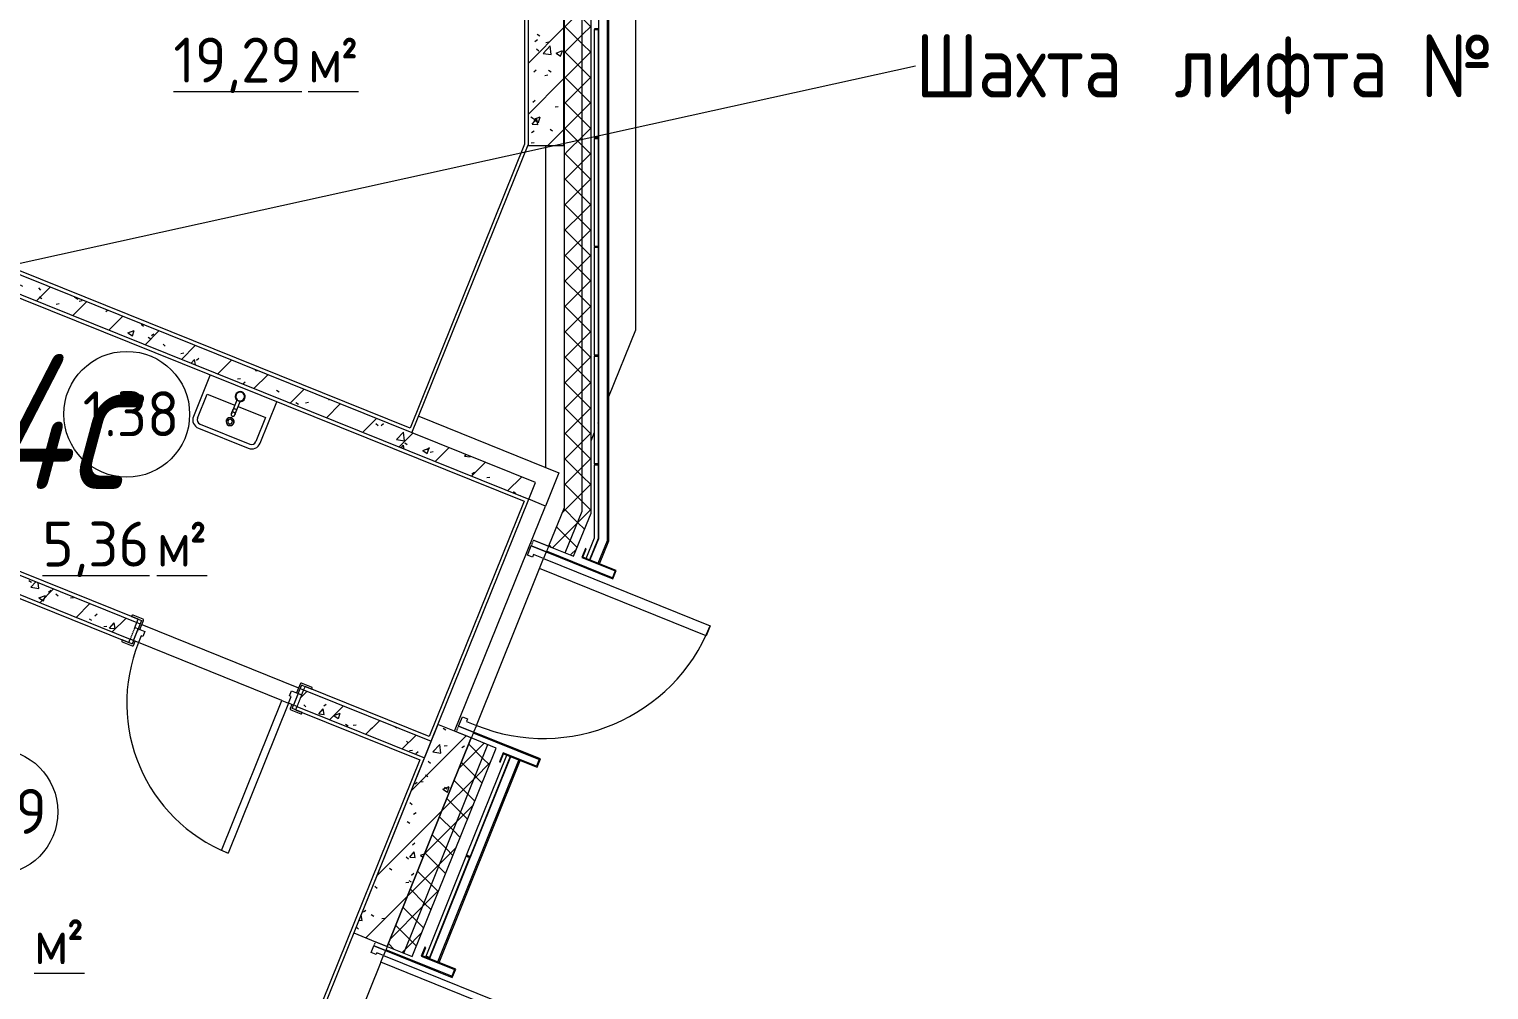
# Model space of a CAD drawing. Header units: millimetres. Extents: x -584918 to 2941280, y 3000189 to 4229862.
# Drawn here: x -411009 to -402891, y 3680784 to 3686126 of the extents above; entities that cross this region are included whole.
import ezdxf

# ---------------------------------------------------------------- set-up
doc = ezdxf.new("R2010")
doc.units = ezdxf.units.MM
doc.linetypes.add('ASVP_Невидимые', pattern=[5, 3, -2])
for name, color, linetype, lineweight in [('Аннотация', 7, 'Continuous', 0), ('Витраж', 7, 'Continuous', 0), ('Двери', 7, 'Continuous', 0), ('Марки помещений', 7, 'Continuous', 0), ('Обобщенные модели', 7, 'Continuous', 0), ('Перекрытие', 7, 'Continuous', 0), ('Сантехника', 7, 'Continuous', 0), ('Стены', 7, 'Continuous', 0), ('Стены внутренние', 7, 'Continuous', 0), ('Стены наружные', 7, 'Continuous', 0), ('Стены несущие', 7, 'Continuous', 0), ('Стены отделка', 7, 'Continuous', 0), ('Стены перегородки', 7, 'Continuous', 0), ('Стены штриховка', 7, 'Continuous', 0), ('экспертиза ДУ категории', 1, 'Continuous', 0)]:
    doc.layers.add(name, color=color, linetype=linetype, lineweight=lineweight)
doc.styles.add('GOST Common', font='', dxfattribs={"width": 0.9, "height": 700})
doc.styles.add('GOST Common_2', font='', dxfattribs={"height": 500})
doc.styles.add('GOST Common_3', font='', dxfattribs={"width": 0.9, "height": 500})
doc.styles.add('mytext', font='isocpeur.ttf', dxfattribs={"width": 0.8, "oblique": 14.999978})
doc.styles.get('GOST Common').set_extended_font_data('GOST Common')
doc.styles.get('GOST Common_2').set_extended_font_data('GOST Common')
doc.styles.get('GOST Common_3').set_extended_font_data('GOST Common')
pattern_1 = [(45, (-437515.92, 3663725.22), (-141.4214, 141.4214), [])]
pattern_2 = [(50, (-437515.92, 3663725.22), (364.368, -31.8783), [38.1, -419.1]), (355, (-437515.92, 3663725.2), (-70.486, 382.1133), [30.48, -335.28]), (100.451, (-437485.56, 3663722.56), (293.885, 350.2334), [32.38, -356.18]), (46.184, (-437515.92, 3663826.8), (542.1585, -84.086), [57.15, -628.65]), (96.636, (-437470.74, 3663819.8), (474.805, 494.8554), [48.57, -534.27]), (351.184, (-437515.9, 3663826.8), (474.81, 494.85), [45.72, -502.92]), (21, (-437465.12, 3663801.42), (303.2285, -204.5305), [38.1, -419.1]), (326, (-437465.12, 3663801.4), (123.604, 368.376), [30.48, -335.28]), (71.451, (-437439.86, 3663784.37), (426.834, 163.8427), [32.38, -356.18]), (37.5, (-437515.92, 3663725.22), (6.17665, 169.11015), [16.764, -314.452, 16.764, -323.596, -336.55]), (37.5, (-437515.92, 3663725.22), (6.17665, 169.11015), [-671.576, 16.764, -319.786]), (7.5, (-437515.92, 3663725.22), (133.6389, 200.3615), [16.764, -177.292, 16.764, -306.832, -128.27]), (7.5, (-437515.92, 3663725.22), (133.6389, 200.3615), [-517.652, 16.764, -111.506]), (327.5, (-437629.21, 3663725.22), (271.1818, -11.45836), [16.764, -110.236, 16.764, -379.476, -525.78]), (327.5, (-437629.21, 3663725.22), (271.1818, -11.45836), [-523.24, 16.764, -509.016]), (317.5, (-437680, 3663725.22), (296.2585, 50.8528), [16.764, -148.336, 16.764, -246.38, -373.38]), (317.5, (-437680, 3663725.22), (296.2585, 50.8528), [-428.244, 16.764, -356.616])]
pattern_3 = [(45, (-437515.92, 3663725.22), (-235.7317, 235.7317), []), (45, (-437358.77, 3663725.22), (-235.7317, 235.7317), [])]
pattern_4 = [(45, (-437515.92, 3663725.22), (-70.71068, 70.71068), []), (135, (-437515.92, 3663725.22), (-70.71068, -70.71068), [])]

# ---------------------------------------------------------------- blocks, each defined once
blk = doc.blocks.new('VK_02_Мойка - Рукомойник-V153-АР Этаж 01')
at = {"layer": 'Сантехника', "color": 253, "true_color": 0xaaaaaa}
for p, q in [((-200, 0), (-200, -249)), ((200, -249), (200, 0)), ((-175, -249), (-175, -105)), ((-175, -105), (-9.9, -105)), ((9.9, -105), (175, -105)), ((175, -105), (175, -249)), ((-149, -275), (149, -275)), ((-149, -300), (149, -300))]:
    blk.add_line(p, q, dxfattribs=at)
for centre, radius, start, end in [((-149, -249), 51, 180, 270), ((-149, -249), 26, 180, 270), ((149, -249), 26, 270, 360), ((149, -249), 51, 270, 360)]:
    blk.add_arc(centre, radius, start, end, dxfattribs=at)
blk = doc.blocks.new('МС_03-03_Смеситель_Однокрановый - МС_03-03_Смеситель_Однокрановый-V154-АР Этаж 01')
at = {"layer": 'Сантехника', "color": 253, "true_color": 0xaaaaaa}
for p, q in [((-10, -24.6), (-10, -74.6)), ((-10, -74.6), (-10, -94.6)), ((-10, -74.6), (-10, -80.8)), ((10, -74.6), (10, -24.6)), ((10, -94.6), (10, -74.6)), ((10, -80.8), (10, -74.6)), ((-10, -83.3), (-10, -98.3)), ((-10, -94.6), (-9.9, -94.6)), ((-10, -108.1), (-10, -109.9)), ((10, -98.3), (10, -83.3)), ((10, -109.9), (10, -108.1))]:
    blk.add_line(p, q, dxfattribs=at)
at = {"layer": 'Сантехника', "color": 253, "true_color": 0xaaaaaa, "flags": 128}
for points in [[(-10, -83.3), (-10, -82), (-10, -80.8)], [(-10, -80.8), (-10, -82), (-10, -83.3)], [(10, -80.8), (10, -82), (10, -83.3)], [(10, -83.3), (10, -82), (10, -80.8)], [(9.9, -94.6), (9.5, -94.6), (8.9, -94.6), (8.1, -94.6), (7.1, -94.6), (5.9, -94.6), (4.5, -94.6), (3.1, -94.6), (1.6, -94.6), (0, -94.6), (-1.6, -94.6), (-3.1, -94.6), (-4.5, -94.6), (-5.9, -94.6), (-7.1, -94.6), (-8.1, -94.6), (-8.9, -94.6), (-9.5, -94.6), (-9.9, -94.6), (-10, -94.6)], [(-10, -108.1), (-10, -104.4), (-10, -98.3)], [(-10, -98.3), (-10, -104.4), (-10, -108.1)], [(-7, -104.8), (-8.1, -105.7), (-9.1, -107), (-9.8, -108.4), (-10, -109.9)], [(-10, -109.9), (-9.8, -111.5), (-9.1, -112.9), (-8.1, -114.2), (-6.7, -115.3), (-5, -116.2), (-3.1, -116.8), (-1, -117.2), (1, -117.2), (3.1, -116.8), (5, -116.2), (6.7, -115.3), (8.1, -114.2), (9.1, -112.9), (9.8, -111.5), (10, -109.9)], [(10, -109.9), (9.8, -108.4), (9.1, -107)], [(10, -98.3), (10, -104.4), (10, -108.1)], [(10, -108.1), (10, -104.4), (10, -98.3)]]:
    blk.add_lwpolyline(points, dxfattribs=at)
at = {"layer": 'Сантехника', "color": 253, "true_color": 0xaaaaaa}
for radius, start, end in [(27.5, 61.55927, 180), (27.5, 165, 180), (27.5, 180, 248.37036), (27.5, 180, 198.02301), (27.5, 143.31201, 156.68783), (24.5, 360, 180), (24.5, 180, 359.72891), (27.5, 101.97687, 138.0229), (27.5, 83.31186, 96.68768), (27.5, 61.48476, 78.02279), (27.5, 41.97676, 60), (27.5, 360, 60), (27.5, 23.3117, 36.68752), (27.5, 0, 18.02263), (27.5, 203.31217, 216.68799), (27.5, 221.9771, 248.4991), (27.5, 291.62913, 360), (27.5, 291.5009, 318.02324), (27.5, 323.31248, 336.6883), (27.5, 345, 360)]:
    blk.add_arc((0, 0), radius, start, end, dxfattribs=at)
for points, knots in [([(10, -24.6), (9.8, -24.6), (9.5, -24.6), (9, -24.7), (8.6, -24.8), (8.4, -24.9), (8, -25), (7.4, -25.1), (6.7, -25.3), (6.2, -25.4), (5.9, -25.4), (5.4, -25.5), (4.7, -25.6), (3.7, -25.8), (2.6, -25.9), (0.8, -26), (-0.8, -26), (-2.5, -25.9), (-3.5, -25.8), (-4.4, -25.7), (-5, -25.6), (-5.5, -25.5), (-5.9, -25.4), (-6.2, -25.4), (-6.4, -25.3), (-6.6, -25.3), (-7, -25.2), (-7.5, -25.1), (-8, -25), (-8.3, -24.9), (-8.6, -24.8), (-8.8, -24.8), (-9.1, -24.7), (-9.4, -24.6), (-9.7, -24.6), (-9.9, -24.6), (-10, -24.6)], [-1, -1, -1, -1, -0.958333, -0.916667, -0.895833, -0.885417, -0.875, -0.833333, -0.791667, -0.78125, -0.770833, -0.75, -0.708333, -0.666667, -0.611111, -0.555556, -0.444444, -0.388889, -0.333333, -0.305556, -0.277778, -0.25, -0.236111, -0.222222, -0.215278, -0.208333, -0.194444, -0.166667, -0.138889, -0.125, -0.111111, -0.097222, -0.083333, -0.055556, -0.027778, 0, 0, 0, 0]), ([(-9.9, -74.6), (-9.8, -74.6), (-9.5, -74.5), (-8.9, -74.5), (-8.1, -74.4), (-7.1, -74.4), (-5.5, -74.3), (-2.2, -74.2), (3.3, -74.2), (7.7, -74.4), (9.4, -74.5), (9.8, -74.6), (9.9, -74.6)], [0.05, 0.05, 0.05, 0.05, 0.1, 0.15, 0.2, 0.25, 0.3, 0.4, 0.6, 0.8, 0.9, 0.95, 0.95, 0.95, 0.95])]:
    blk.add_open_spline(points, degree=3, knots=knots, dxfattribs=at)
blk.add_open_spline([(9.9, -74.6), (10, -74.6), (10, -74.6), (10, -74.6)], degree=3, dxfattribs=at)
blk = doc.blocks.new('МС_03-04_Сифон_Бутылочный - Для умывальника_Гофрированный выпуск_DN1-V155-АР Этаж 01')
at = {"layer": 'Сантехника', "color": 253, "true_color": 0xaaaaaa}
for radius, start, end in [(22.5, 0, 180), (22.5, 180, 0), (21.5, 0, 180), (21.5, 180, 0), (20, 158.285, 164.99162), (13.3, 0, 180), (13.3, 180, 0), (20, 15.00838, 21.715), (20, 195.00838, 201.715), (20, 338.285, 344.99162)]:
    blk.add_arc((0, 0), radius, start, end, dxfattribs=at)
blk = doc.blocks.new('ВК_Домодедово_rvt-1-АР Этаж 01')
at = {"layer": 'Сантехника', "color": 253, "lineweight": 9, "true_color": 0xaaaaaa}
for name, p, rotation in [('VK_02_Мойка - Рукомойник-V153-АР Этаж 01', (27698.7, 20404.3), 338.0513009164574), ('МС_03-03_Смеситель_Однокрановый - МС_03-03_Смеситель_Однокрановый-V154-АР Этаж 01', (27680, 20357.9), 338.0513009164574), ('МС_03-04_Сифон_Бутылочный - Для умывальника_Гофрированный выпуск_DN1-V155-АР Этаж 01', (27623.9, 20218.8), 68.05130091645732)]:
    blk.add_blockref(name, p, dxfattribs=dict(at, rotation=rotation))
blk = doc.blocks.new('ASVP_ДверьДеревянная_1 полотно - Входная_внутр_ 900х2000h_полотно_ Г Пр _850 в свету_-7521734-АР Этаж 01')
at = {"layer": 'Двери', "lineweight": 18}
for p, q in [((-450, 950), (-410, 950)), ((-450, 50), (-450, 950)), ((-410, 950), (-410, 50)), ((-480, 50), (-450, 50)), ((-480, -20), (-480, 50)), ((-410, 50), (-450, 50)), ((-450, 50), (-450, 10)), ((-450, 10), (-440, 10)), ((-440, 10), (-440, -20)), ((440, 10), (450, 10)), ((440, -20), (440, 10)), ((450, 50), (480, 50)), ((450, 10), (450, 50)), ((480, 50), (480, -20)), ((-440, -20), (-480, -20)), ((480, -20), (440, -20))]:
    blk.add_line(p, q, dxfattribs=at)
at = {"layer": 'Двери', "linetype": 'ASVP_Невидимые', "lineweight": 18}
for p, q in [((-500, 50), (-480, 50)), ((-500, -20), (-500, 50)), ((-480, 50), (-480, -20)), ((480, 50), (500, 50)), ((480, -20), (480, 50)), ((500, 50), (500, -20)), ((-480, -20), (-500, -20)), ((500, -20), (480, -20))]:
    blk.add_line(p, q, dxfattribs=at)
at = {"layer": 'Двери'}
blk.add_arc((-450, 50), 900, 0, 90, dxfattribs=at)
blk = doc.blocks.new('ASVP_НАЛИЧНИК МДФ_Двери - Наличник дверной МДФ-V92-АР Этаж 01')
at = {"layer": 'Обобщенные модели'}
h = blk.add_hatch(dxfattribs=at)
h.set_pattern_fill('FP_41', color=256, style=0, pattern_type=2)
h.set_pattern_definition([(58.819, (18502.38, 27419.885), (-847.5705, -1239.66265), [208.25, -1874.25]), (48.514, (18223.89, 27442.37), (230.6314, 541.9913), [465.661, -465.661]), (40.384, (18146.05, 27635.53), (616.941, 697.6711), [263.418, -1053.671])])
h.paths.add_polyline_path([(-480, 50), (-481, 0), (-540, 0), (-540, -5), (-538.5, -8.5), (-535, -10), (-475, -10), (-471.5, -8.5), (-470, -5), (-470.2, 50), (-471.8, 50)])
h.paths.add_polyline_path([(470, 50), (470, -5), (471.5, -8.5), (475, -10), (535, -10), (538.5, -8.5), (540, -5), (540, 0), (480, -1), (479.9, 50)])
for p, q in [((-481, 0), (-540, 0)), ((-481, -1), (-481, 0)), ((-480, 50), (-480, -1)), ((-470, -5), (-470, 50)), ((470, 50), (470, -5)), ((480, -1), (480, 50)), ((540, 0), (481, 0)), ((481, 0), (481, -1)), ((540, -5), (540, 0)), ((-540, 0), (-540, -5)), ((-535, -10), (-475, -10)), ((-480, -1), (-481, -1)), ((475, -10), (535, -10)), ((481, -1), (480, -1))]:
    blk.add_line(p, q, dxfattribs=at)
for centre, start, end in [((-535, -5), 180, 270), ((-475, -5), 270, 360), ((475, -5), 180, 270), ((535, -5), 270, 360)]:
    blk.add_arc(centre, 5, start, end, dxfattribs=at)
blk = doc.blocks.new('ASVP_НАЛИЧНИК МДФ_Двери - Наличник дверной МДФ-V93-АР Этаж 01')
at = {"layer": 'Обобщенные модели'}
for p, q in [((-481, 0), (-540, 0)), ((-540, 0), (-540, -5)), ((-481, -1), (-481, 0)), ((-480, 20), (-480, -1)), ((-470, -5), (-470, 20)), ((470, 20), (470, -5)), ((480, -1), (480, 20)), ((540, 0), (481, 0)), ((481, 0), (481, -1)), ((540, -5), (540, 0)), ((-535, -10), (-475, -10)), ((-480, -1), (-481, -1)), ((475, -10), (535, -10)), ((481, -1), (480, -1))]:
    blk.add_line(p, q, dxfattribs=at)
for centre, start, end in [((-535, -5), 180, 270), ((-475, -5), 270, 360), ((475, -5), 180, 270), ((535, -5), 270, 360)]:
    blk.add_arc(centre, 5, start, end, dxfattribs=at)
blk = doc.blocks.new('ASVP_ДверьСтальная_2 полотна с фрамугой - _Д13 1350х2950h-7837618-АР Этаж 01')
at = {"layer": 'Двери', "lineweight": 18}
for p, q in [((-645, 1000), (-605, 1000)), ((-645, 100), (-645, 1000)), ((-605, 1000), (-605, 100)), ((645, 490), (605, 490)), ((605, 490), (605, 100)), ((645, 100), (645, 490)), ((-675, 100), (-645, 100)), ((-675, 30), (-675, 100)), ((-605, 100), (-645, 100)), ((-645, 100), (-645, 60)), ((605, 100), (645, 100)), ((675, 100), (645, 100)), ((645, 100), (645, 60)), ((675, 30), (675, 100)), ((-635, 30), (-675, 30)), ((-645, 60), (-635, 60)), ((-635, 60), (-635, 30)), ((645, 60), (635, 60)), ((635, 60), (635, 30)), ((635, 30), (675, 30))]:
    blk.add_line(p, q, dxfattribs=at)
at = {"layer": 'Двери', "linetype": 'ASVP_Невидимые', "lineweight": 18}
for p, q in [((-700, 100), (-675, 100)), ((-700, 30), (-700, 100)), ((-675, 100), (-675, 30)), ((700, 100), (675, 100)), ((675, 100), (675, 30)), ((700, 30), (700, 100)), ((-675, 30), (-700, 30)), ((675, 30), (700, 30))]:
    blk.add_line(p, q, dxfattribs=at)
at = {"layer": 'Двери'}
for centre, radius, start, end in [((-645, 100), 900, 360, 90), ((645, 100), 390, 90, 180)]:
    blk.add_arc(centre, radius, start, end, dxfattribs=at)
blk = doc.blocks.new('ASVP_ДверьСтальная_1 с фрамугой - Наружная 1000х2000h_полотно_ Г П _с фрамугой_-7922044-АР Этаж 01')
at = {"layer": 'Двери', "lineweight": 18}
for p, q in [((-500, 1100), (-440, 1100)), ((-500, 100), (-500, 1100)), ((-440, 1100), (-440, 100)), ((-540, 100), (-500, 100)), ((-540, 10), (-540, 100)), ((-440, 100), (-500, 100)), ((-500, 100), (-500, 40)), ((500, 100), (540, 100)), ((500, 40), (500, 100)), ((540, 100), (540, 10)), ((-484, 10), (-540, 10)), ((-500, 40), (-484, 40)), ((-484, 40), (-484, 10)), ((484, 40), (500, 40)), ((484, 10), (484, 40)), ((540, 10), (484, 10))]:
    blk.add_line(p, q, dxfattribs=at)
at = {"layer": 'Двери', "linetype": 'ASVP_Невидимые', "lineweight": 18}
for p, q in [((-575, 100), (-540, 100)), ((-575, 10), (-575, 100)), ((-540, 100), (-540, 10)), ((540, 100), (575, 100)), ((540, 10), (540, 100)), ((575, 100), (575, 10)), ((-540, 10), (-575, 10)), ((575, 10), (540, 10))]:
    blk.add_line(p, q, dxfattribs=at)
at = {"layer": 'Двери'}
blk.add_arc((-500, 100), 1000, 0, 90, dxfattribs=at)
blk = doc.blocks.new('Прямоугольный импост - 5х20 мм  _зазор керамогранита цоколя_-7684918-АР Этаж 01')
at = {"layer": 'Витраж'}
for p, q in [((-2.5, -10), (-2.5, 10)), ((-2.5, 10), (2.5, 10)), ((2.5, 10), (2.5, -10)), ((2.5, -10), (-2.5, -10))]:
    blk.add_line(p, q, dxfattribs=at)
blk = doc.blocks.new('ASVP_ОТКОС МЕТАЛЛИЧЕСКИЙ_Двери1 - Откос дверей-7899971-АР Этаж 01')
at = {"layer": 'Обобщенные модели'}
for p, q in [((-675, 100), (-725, 100)), ((-725, 100), (-725, -100)), ((-720, -105), (-720, 95)), ((-720, 95), (-675, 95)), ((-680, 100), (-680, -300)), ((-675, 100), (-680, 100)), ((-675, -300), (-675, 100)), ((-675, 95), (-675, 100)), ((680, 100), (675, 100)), ((675, 100), (675, -300)), ((725, 100), (675, 100)), ((675, 100), (675, 95)), ((675, 95), (720, 95)), ((680, -300), (680, 100)), ((720, 95), (720, -105)), ((725, -100), (725, 100)), ((-725, -100), (-775, -100)), ((-775, -100), (-775, -105)), ((-775, -105), (-720, -105)), ((720, -105), (775, -105)), ((775, -100), (725, -100)), ((775, -105), (775, -100))]:
    blk.add_line(p, q, dxfattribs=at)
blk = doc.blocks.new('ASVP_ОТКОС МЕТАЛЛИЧЕСКИЙ_Двери1 - Откос дверей-7899972-АР Этаж 01')
at = {"layer": 'Обобщенные модели'}
for p, q in [((-540, 100), (-590, 100)), ((-590, 100), (-590, -100)), ((-585, -105), (-585, 95)), ((-585, 95), (-540, 95)), ((-545, 100), (-545, -300)), ((-540, 100), (-545, 100)), ((-540, -300), (-540, 100)), ((-540, 95), (-540, 100)), ((545, 100), (540, 100)), ((540, 100), (540, -300)), ((590, 100), (540, 100)), ((540, 100), (540, 95)), ((540, 95), (585, 95)), ((545, -300), (545, 100)), ((585, 95), (585, -105)), ((590, -100), (590, 100)), ((-590, -100), (-640, -100)), ((-640, -100), (-640, -105)), ((-640, -105), (-585, -105)), ((585, -105), (640, -105)), ((640, -100), (590, -100)), ((640, -105), (640, -100))]:
    blk.add_line(p, q, dxfattribs=at)
blk = doc.blocks.new('Прямоугольный импост - 5х20 мм  _зазор керамогранита цоколя_-V252-АР Этаж 01')
at = {"layer": 'Витраж'}
for p, q in [((-2.5, -10), (-2.5, 10)), ((-2.5, 10), (2.5, 10)), ((2.5, -10), (-2.5, -10))]:
    blk.add_line(p, q, dxfattribs=at)
blk = doc.blocks.new('ASVP_Марка_Помещение_ДваЗначения - Номер Площадь-685795-АР Этаж 01')
at = {"layer": 'Марки помещений'}
blk.add_circle((0, 0), 3.5, dxfattribs=at)

msp = doc.modelspace()

# ---------------------------------------------------------------- hatches: boundary and pattern name
at = {"layer": 'Стены внутренние'}
h = msp.add_hatch(dxfattribs=at)
h.set_pattern_fill('FP_1', color=256, style=0, pattern_type=2)
h.set_pattern_definition(pattern_1)
h.paths.add_polyline_path([(-408231.306, 3683511.954), (-408193.928, 3683604.706), (-411662.849, 3685002.629), (-411700.226, 3684909.878), (-408295.441, 3683537.8)])
h = msp.add_hatch(dxfattribs=at)
h.set_pattern_fill('FP_2', color=256, style=0, pattern_type=2)
h.set_pattern_definition(pattern_2)
h.paths.add_polyline_path([(-408231.306, 3683511.954), (-408193.928, 3683604.706), (-411662.849, 3685002.629), (-411700.226, 3684909.878), (-408295.441, 3683537.8)])
h = msp.add_hatch(dxfattribs=at)
h.set_pattern_fill('FP_1', color=256, style=0, pattern_type=2)
h.set_pattern_definition(pattern_1)
h.paths.add_polyline_path([(-408810.659, 3682074.3), (-408773.281, 3682167.052), (-409482.833, 3682452.991), (-409520.211, 3682360.239), (-408829.209, 3682081.776)])
h.paths.add_polyline_path([(-410447.73, 3682734.015), (-410410.352, 3682826.767), (-412334.954, 3683602.353), (-412372.332, 3683509.601), (-410454.851, 3682736.885)])
h = msp.add_hatch(dxfattribs=at)
h.set_pattern_fill('FP_2', color=256, style=0, pattern_type=2)
h.set_pattern_definition(pattern_2)
h.paths.add_polyline_path([(-408810.659, 3682074.3), (-408773.281, 3682167.052), (-409482.833, 3682452.991), (-409520.211, 3682360.239), (-408829.209, 3682081.776)])
h.paths.add_polyline_path([(-410447.73, 3682734.015), (-410410.352, 3682826.767), (-412334.954, 3683602.353), (-412372.332, 3683509.601), (-410454.851, 3682736.885)])
at = {"layer": 'Стены наружные'}
h = msp.add_hatch(dxfattribs=at)
h.set_pattern_fill('FP_57', color=256, style=0, pattern_type=2)
h.set_pattern_definition(pattern_4)
h.paths.add_polyline_path([(-407934.658, 3685450.96), (-407934.658, 3689537.837), (-408034.658, 3689578.136), (-408034.658, 3685450.96)])
h = msp.add_hatch(dxfattribs=at)
h.set_pattern_fill('FP_57', color=256, style=0, pattern_type=2)
h.set_pattern_definition(pattern_4)
h.paths.add_polyline_path([(-407934.658, 3685450.96), (-407884.658, 3685450.96), (-407884.658, 3689625.502), (-407934.658, 3689645.652), (-407934.658, 3686449.664)])
h = msp.add_hatch(dxfattribs=at)
h.set_pattern_fill('FP_1', color=256, style=0, pattern_type=2)
h.set_pattern_definition(pattern_1)
h.paths.add_polyline_path([(-408135.026, 3685480.357), (-408035.026, 3685480.357), (-408035.026, 3689010.768), (-408235.026, 3689010.768), (-408235.026, 3685480.357)])
h = msp.add_hatch(dxfattribs=at)
h.set_pattern_fill('FP_2', color=256, style=0, pattern_type=2)
h.set_pattern_definition(pattern_2)
h.paths.add_polyline_path([(-408135.026, 3685480.357), (-408035.026, 3685480.357), (-408035.026, 3689010.768), (-408235.026, 3689010.768), (-408235.026, 3685480.357)])
h = msp.add_hatch(dxfattribs=at)
h.set_pattern_fill('FP_6', color=256, style=0, pattern_type=2)
h.set_pattern_definition(pattern_3)
h.paths.add_polyline_path([(-407793.026, 3683283.243), (-407785.026, 3683303.095), (-407785.026, 3686430.119), (-407793.026, 3686430.119), (-407793.026, 3683292.939)])
h = msp.add_hatch(dxfattribs=at)
h.set_pattern_fill('FP_57', color=256, style=0, pattern_type=2)
h.set_pattern_definition(pattern_4)
h.paths.add_polyline_path([(-408034.658, 3683464.853), (-407934.658, 3683713.001), (-407934.658, 3685450.96), (-408034.658, 3685450.96), (-408034.658, 3683558.478)])
h = msp.add_hatch(dxfattribs=at)
h.set_pattern_fill('FP_57', color=256, style=0, pattern_type=2)
h.set_pattern_definition(pattern_4)
h.paths.add_polyline_path([(-407934.658, 3683445.461), (-407884.658, 3683570.138), (-407884.658, 3685450.96), (-407934.658, 3685450.96), (-407934.658, 3683464.853)])
h = msp.add_hatch(dxfattribs=at)
h.set_pattern_fill('FP_57', color=256, style=0, pattern_type=2)
h.set_pattern_definition(pattern_4)
h.paths.add_polyline_path([(-408924.868, 3680988.272), (-408457.648, 3682147.671), (-408550.4, 3682185.049), (-409017.62, 3681025.65), (-408960.08, 3681002.462)])
h.paths.add_polyline_path([(-408027.805, 3683214.318), (-407934.658, 3683445.461), (-407934.658, 3683713.001), (-408120.557, 3683251.695), (-408034.658, 3683217.079)])
h = msp.add_hatch(dxfattribs=at)
h.set_pattern_fill('FP_57', color=256, style=0, pattern_type=2)
h.set_pattern_definition(pattern_4)
h.paths.add_polyline_path([(-408878.492, 3680969.584), (-408411.272, 3682128.982), (-408457.648, 3682147.671), (-408924.868, 3680988.272), (-408891.031, 3680974.636)])
h.paths.add_polyline_path([(-407981.429, 3683195.629), (-407884.658, 3683435.766), (-407884.658, 3683569.535), (-408027.805, 3683214.318)])
h = msp.add_hatch(dxfattribs=at)
h.set_pattern_fill('FP_1', color=256, style=0, pattern_type=2)
h.set_pattern_definition(pattern_1)
h.paths.add_polyline_path([(-409765.173, 3679170.612), (-409540.907, 3679727.124), (-409726.411, 3679801.879), (-409950.677, 3679245.367), (-409765.865, 3679170.891)])
h.paths.add_polyline_path([(-409017.62, 3681025.65), (-408550.4, 3682185.049), (-408735.904, 3682259.804), (-409203.124, 3681100.405), (-409026.965, 3681029.416)])
h = msp.add_hatch(dxfattribs=at)
h.set_pattern_fill('FP_2', color=256, style=0, pattern_type=2)
h.set_pattern_definition(pattern_2)
h.paths.add_polyline_path([(-409765.173, 3679170.612), (-409540.907, 3679727.124), (-409726.411, 3679801.879), (-409950.677, 3679245.367), (-409765.865, 3679170.891)])
h.paths.add_polyline_path([(-409017.62, 3681025.65), (-408550.4, 3682185.049), (-408735.904, 3682259.804), (-409203.124, 3681100.405), (-409026.965, 3681029.416)])
h = msp.add_hatch(dxfattribs=at)
h.set_pattern_fill('FP_6', color=256, style=0, pattern_type=2)
h.set_pattern_definition(pattern_3)
h.paths.add_polyline_path([(-408730.02, 3680936.705), (-408277.751, 3682059.003), (-408285.171, 3682061.993), (-408737.44, 3680939.695)])

# ---------------------------------------------------------------- linework, layer by layer
at = {"layer": 'Аннотация'}
msp.add_line((-415587.444, 3683829.616), (-406079.548, 3685921.594), dxfattribs=at)
at = {"layer": 'Перекрытие'}
for p, q in [((-407635.971, 3684454.187), (-407635.971, 3689417.471)), ((-408135.026, 3683688.784), (-408135.026, 3685480.357)), ((-407785.026, 3684084.311), (-407635.971, 3684454.187)), ((-407845.026, 3683935.422), (-407843.026, 3683940.385)), ((-407884.658, 3683837.075), (-407865.026, 3683885.793)), ((-408643.152, 3682222.426), (-408138.554, 3683474.577)), ((-408522.367, 3682254.613), (-408171.017, 3683126.48)), ((-410410.352, 3682826.767), (-410391.802, 3682819.292)), ((-410382.527, 3682815.554), (-409510.659, 3682464.204)), ((-409603.688, 3682393.879), (-410401.354, 3682715.326)), ((-409501.384, 3682460.466), (-409482.833, 3682452.991))]:
    msp.add_line(p, q, dxfattribs=at)
at = {"layer": 'Стены'}
for p, q in [((-407865.026, 3685523.72), (-407865.026, 3686123.72)), ((-407845.026, 3686123.72), (-407865.026, 3686123.72)), ((-407845.026, 3686123.72), (-407845.026, 3685523.72)), ((-407845.026, 3685523.72), (-407865.026, 3685523.72)), ((-407865.026, 3684918.72), (-407865.026, 3685518.72)), ((-407845.026, 3685518.72), (-407865.026, 3685518.72)), ((-407845.026, 3685518.72), (-407845.026, 3684918.72)), ((-407845.026, 3684918.72), (-407865.026, 3684918.72)), ((-407865.026, 3684313.72), (-407865.026, 3684913.72)), ((-407845.026, 3684913.72), (-407865.026, 3684913.72)), ((-407845.026, 3684913.72), (-407845.026, 3684313.72)), ((-407845.026, 3684313.72), (-407865.026, 3684313.72)), ((-407865.026, 3683708.72), (-407865.026, 3684308.72)), ((-407845.026, 3684308.72), (-407865.026, 3684308.72)), ((-407845.026, 3684308.72), (-407845.026, 3683708.72)), ((-407845.026, 3683708.72), (-407865.026, 3683708.72)), ((-407865.026, 3683297.205), (-407865.026, 3683703.72)), ((-407845.026, 3683703.72), (-407865.026, 3683703.72)), ((-407845.026, 3683703.72), (-407845.026, 3683293.327)), ((-407910.896, 3683183.377), (-407865.026, 3683297.205)), ((-407845.026, 3683293.327), (-407892.346, 3683175.902)), ((-408576.218, 3681532.394), (-408351.952, 3682088.905)), ((-408333.402, 3682081.429), (-408557.668, 3681524.918)), ((-408802.353, 3680971.245), (-408578.087, 3681527.756)), ((-408559.537, 3681520.281), (-408783.802, 3680963.769)), ((-408559.537, 3681520.281), (-408578.087, 3681527.756)), ((-408557.668, 3681524.918), (-408576.218, 3681532.394)), ((-408783.802, 3680963.769), (-408802.353, 3680971.245))]:
    msp.add_line(p, q, dxfattribs=at)
at = {"layer": 'Стены внутренние'}
for p, q in [((-408842.914, 3683974.053), (-408063.799, 3683660.08)), ((-408063.799, 3683660.08), (-408138.554, 3683474.577)), ((-408138.554, 3683474.577), (-408231.306, 3683511.954))]:
    msp.add_line(p, q, dxfattribs=at)
at = {"layer": 'Стены наружные'}
msp.add_line((-409053.129, 3680937.536), (-409505.398, 3679815.238), dxfattribs=at)
at = {"layer": 'Стены несущие'}
for p, q in [((-408235.026, 3689010.768), (-408235.026, 3685480.357)), ((-408035.026, 3685480.357), (-408035.026, 3689010.768)), ((-408235.026, 3685480.357), (-408035.026, 3685480.357)), ((-408193.928, 3683604.706), (-411662.849, 3685002.629)), ((-411700.226, 3684909.878), (-408231.306, 3683511.954)), ((-412334.954, 3683602.353), (-410410.352, 3682826.767)), ((-408231.306, 3683511.954), (-408193.928, 3683604.706)), ((-412372.332, 3683509.601), (-410447.73, 3682734.015)), ((-410421.566, 3682798.942), (-410410.352, 3682826.767)), ((-409482.833, 3682452.991), (-409494.047, 3682425.165)), ((-409482.833, 3682452.991), (-408773.281, 3682167.052)), ((-409520.211, 3682360.239), (-408810.659, 3682074.3)), ((-408735.904, 3682259.804), (-409203.124, 3681100.405)), ((-408633.877, 3682218.688), (-408735.904, 3682259.804)), ((-409017.62, 3681025.65), (-408550.4, 3682185.049)), ((-408550.4, 3682185.049), (-409017.62, 3681025.65)), ((-408810.659, 3682074.3), (-408773.281, 3682167.052)), ((-408773.281, 3682167.052), (-408773.281, 3682167.052)), ((-409203.124, 3681100.405), (-409082.547, 3681051.814))]:
    msp.add_line(p, q, dxfattribs=at)
at = {"layer": 'Стены отделка'}
for p, q in [((-407843.026, 3689761.822), (-407843.026, 3683292.939)), ((-407785.026, 3683281.692), (-407785.026, 3689800.981)), ((-408255.026, 3689429.748), (-408255.026, 3685486.396)), ((-408255.026, 3685486.396), (-408891.367, 3683907.327)), ((-408880.292, 3683881.301), (-408235.026, 3685482.518)), ((-408891.367, 3683907.327), (-411729.575, 3685051.082)), ((-411781.903, 3684921.229), (-408257.332, 3683500.879)), ((-410402.877, 3682845.317), (-412308.928, 3683613.428)), ((-408257.332, 3683500.879), (-408784.356, 3682193.078)), ((-408773.281, 3682167.052), (-408231.306, 3683511.954)), ((-412361.257, 3683483.575), (-410455.205, 3682715.465)), ((-407843.026, 3683292.939), (-407890.491, 3683175.154)), ((-407836.695, 3683153.475), (-407785.026, 3683281.692)), ((-407890.491, 3683175.154), (-407836.695, 3683153.475)), ((-410410.352, 3682826.767), (-410402.877, 3682845.317)), ((-410455.205, 3682715.465), (-410447.73, 3682734.015)), ((-409475.358, 3682471.541), (-409482.833, 3682452.991)), ((-408784.356, 3682193.078), (-409475.358, 3682471.541)), ((-409520.211, 3682360.239), (-409527.686, 3682341.689)), ((-409527.686, 3682341.689), (-408836.685, 3682063.225)), ((-408836.685, 3682063.225), (-409961.751, 3679271.393)), ((-409950.677, 3679245.367), (-408810.659, 3682074.3)), ((-408331.547, 3682080.682), (-408783.816, 3680958.384)), ((-408730.02, 3680936.705), (-408277.751, 3682059.003)), ((-408277.751, 3682059.003), (-408331.547, 3682080.682)), ((-408783.816, 3680958.384), (-408730.02, 3680936.705))]:
    msp.add_line(p, q, dxfattribs=at)
at = {"layer": 'Стены перегородки'}
for p, q in [((-407884.658, 3683435.766), (-407884.658, 3689679.41)), ((-408034.658, 3689578.136), (-408034.658, 3683464.853)), ((-408034.658, 3683464.853), (-408120.557, 3683251.695)), ((-407981.429, 3683195.629), (-407884.658, 3683435.766)), ((-408120.557, 3683251.695), (-407981.429, 3683195.629)), ((-408878.492, 3680969.584), (-408411.272, 3682128.982)), ((-408411.272, 3682128.982), (-408550.4, 3682185.049)), ((-409017.62, 3681025.65), (-408878.492, 3680969.584))]:
    msp.add_line(p, q, dxfattribs=at)
at = {"layer": 'Стены штриховка'}
for p, q in [((-407793.026, 3683283.243), (-407793.026, 3689795.58)), ((-407934.658, 3683445.461), (-407934.658, 3689645.652)), ((-408027.805, 3683214.318), (-407934.658, 3683445.461)), ((-407844.115, 3683156.465), (-407793.026, 3683283.243)), ((-408924.868, 3680988.272), (-408457.648, 3682147.671)), ((-408737.44, 3680939.695), (-408285.171, 3682061.993))]:
    msp.add_line(p, q, dxfattribs=at)

# ---------------------------------------------------------------- block references
msp.add_blockref('ВК_Домодедово_rvt-1-АР Этаж 01', (-437515.924, 3663725.217))
at = {"layer": 'Витраж', "extrusion": (0, 0, -1)}
for name, p, rotation in [('Прямоугольный импост - 5х20 мм  _зазор керамогранита цоколя_-7684918-АР Этаж 01', (407855.026, 3686126.22), 270.0000000000006), ('Прямоугольный импост - 5х20 мм  _зазор керамогранита цоколя_-7684918-АР Этаж 01', (407855.026, 3685521.22), 270.0000000000006), ('Прямоугольный импост - 5х20 мм  _зазор керамогранита цоколя_-7684918-АР Этаж 01', (407855.026, 3684916.22), 270.0000000000006), ('Прямоугольный импост - 5х20 мм  _зазор керамогранита цоколя_-7684918-АР Этаж 01', (407855.026, 3684311.22), 270.0000000000006), ('Прямоугольный импост - 5х20 мм  _зазор керамогранита цоколя_-7684918-АР Этаж 01', (407855.026, 3683706.22), 270.0000000000006), ('Прямоугольный импост - 5х20 мм  _зазор керамогранита цоколя_-7684918-АР Этаж 01', (408567.877, 3681526.337), 291.9486990835431), ('Прямоугольный импост - 5х20 мм  _зазор керамогранита цоколя_-V252-АР Этаж 01', (408794.012, 3680965.188), 291.9486990835431)]:
    msp.add_blockref(name, p, dxfattribs=dict(at, rotation=rotation))
at = {"layer": 'Двери'}
for name, p, rotation in [('ASVP_ДверьСтальная_1 с фрамугой - Наружная 1000х2000h_полотно_ Г П _с фрамугой_-7922044-АР Этаж 01', (-408428.23, 3682755.75), 248.0513009164297), ('ASVP_ДверьДеревянная_1 полотно - Входная_внутр_ 900х2000h_полотно_ Г Пр _850 в свету_-7521734-АР Этаж 01', (-409965.282, 3682593.503), 158.0513009164576), ('ASVP_ДверьСтальная_2 полотна с фрамугой - _Д13 1350х2950h-7837618-АР Этаж 01', (-409372.016, 3680413.764), 248.0513009164297)]:
    msp.add_blockref(name, p, dxfattribs=dict(at, rotation=rotation))
at = {"layer": 'Марки помещений', "xscale": 99.99999999999993, "yscale": 99.99999999999993, "zscale": 99.99999999999993}
for p in [(-410466.935, 3683984.782), (-411199.652, 3681773.773)]:
    msp.add_blockref('ASVP_Марка_Помещение_ДваЗначения - Номер Площадь-685795-АР Этаж 01', p, dxfattribs=at)
at = {"layer": 'Обобщенные модели'}
for name, p, rotation in [('ASVP_ОТКОС МЕТАЛЛИЧЕСКИЙ_Двери1 - Откос дверей-7899972-АР Этаж 01', (-408057.223, 3682606.239), 248.0513009164557), ('ASVP_НАЛИЧНИК МДФ_Двери - Наличник дверной МДФ-V92-АР Этаж 01', (-409939.117, 3682658.429), 158.0513009164576), ('ASVP_НАЛИЧНИК МДФ_Двери - Наличник дверной МДФ-V93-АР Этаж 01', (-409991.446, 3682528.577), 338.0513009164574), ('ASVP_ОТКОС МЕТАЛЛИЧЕСКИЙ_Двери1 - Откос дверей-7899971-АР Этаж 01', (-409001.008, 3680264.254), 248.0513009164557)]:
    msp.add_blockref(name, p, dxfattribs=dict(at, rotation=rotation))

# ---------------------------------------------------------------- texts
at = {"layer": 'Аннотация', "char_height": 350, "attachment_point": 1, "style": 'GOST Common'}
for s, insert, width in [('Шахта', (-406079.548, 3686096.594), 1616.202), ('лифта', (-404638.892, 3686096.594), 1529.61975), ('\\fGOST Common|b0|i0|c204|p34|;\\W.9;№', (-403269.673, 3686096.594), 461.772)]:
    msp.add_mtext(s, dxfattribs=dict(at, insert=insert, width=width))
at = {"layer": 'Марки помещений', "char_height": 250, "attachment_point": 1}
for s, insert, width, style in [('\\L19,29 ', (-410207.12, 3686079.684), 909.11362, 'GOST Common_2'), ('\\L\\fGOST Common|b0|i0|c204|p34|;\\W.9;\\Lм', (-409457.027, 3686079.684), 216.45562, 'GOST Common_2'), ('\\L\\fGOST Common|b0|i0|c238|p34|;\\W.9;\\L²', (-409278.433, 3686079.684), 165.94931, 'GOST Common_3'), ('1.38', (-410711.742, 3684112.508), 606.07575, 'GOST Common_2'), ('\\L5,36 ', (-410935.828, 3683387.977), 772.02506, 'GOST Common_2'), ('\\L\\fGOST Common|b0|i0|c238|p34|;\\W.9;\\L²', (-410120.25, 3683387.977), 165.94931, 'GOST Common_3'), ('\\L\\fGOST Common|b0|i0|c204|p34|;\\W.9;\\Lм', (-410298.844, 3683387.977), 216.45562, 'GOST Common_2'), ('1.39', (-411444.459, 3681901.498), 606.07575, 'GOST Common_2'), ('\\L\\fGOST Common|b0|i0|c238|p34|;\\W.9;\\L²', (-410802.614, 3681176.968), 165.94931, 'GOST Common_3'), ('\\L\\fGOST Common|b0|i0|c204|p34|;\\W.9;\\Lм', (-410981.208, 3681176.968), 216.45562, 'GOST Common_2')]:
    msp.add_mtext(s, dxfattribs=dict(at, insert=insert, width=width, style=style))
at = {"layer": 'экспертиза ДУ категории', "lineweight": 50, "insert": (-411748.674, 3684318.214), "char_height": 750, "attachment_point": 1, "style": 'mytext'}
msp.add_mtext_dynamic_manual_height_columns('В4с', width=2459.42723, gutter_width=17359.771, heights=[0], dxfattribs=at)

doc.saveas('drawing.dxf')
